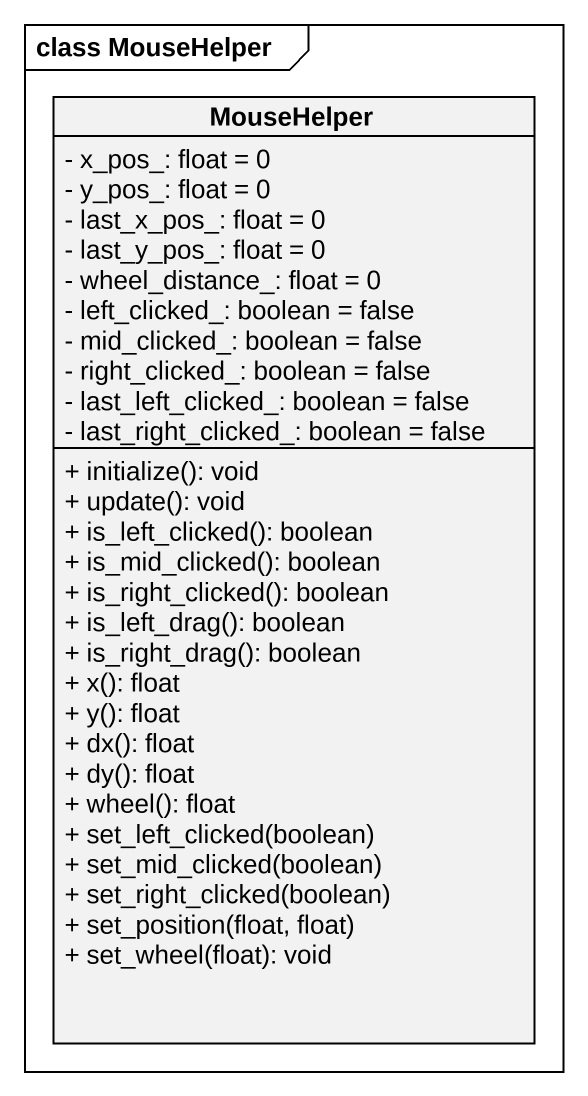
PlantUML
@startuml
mainframe class MouseHelper
hide circle
hide empty members
skinparam classAttributeIconSize 0
class MouseHelper {
  - x_pos_: float = 0
  - y_pos_: float = 0
  - last_x_pos_: float = 0
  - last_y_pos_: float = 0
  - wheel_distance_: float = 0
  - left_clicked_: boolean = false
  - mid_clicked_: boolean = false
  - right_clicked_: boolean = false
  - last_left_clicked_: boolean = false
  - last_right_clicked_: boolean = false
  + initialize(): void
  + update(): void
  + is_left_clicked(): boolean
  + is_mid_clicked(): boolean
  + is_right_clicked(): boolean
  + is_left_drag(): boolean
  + is_right_drag(): boolean
  + x(): float
  + y(): float
  + dx(): float
  + dy(): float
  + wheel(): float
  + set_left_clicked(boolean)
  + set_mid_clicked(boolean)
  + set_right_clicked(boolean)
  + set_position(float, float)
  + set_wheel(float): void
}
@enduml
